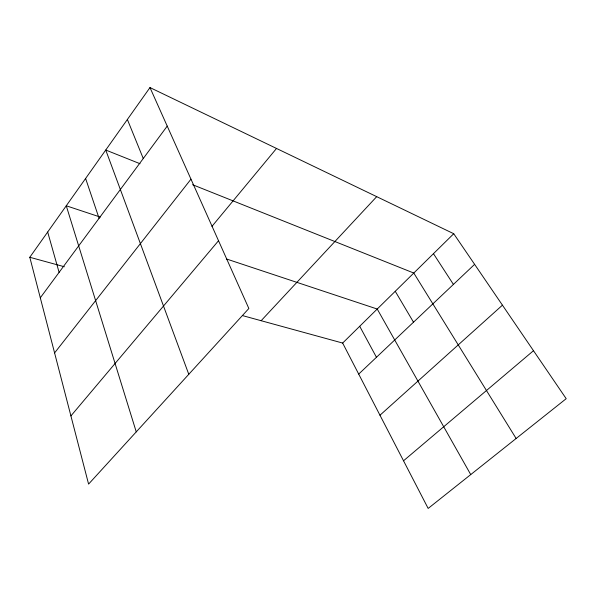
<?xml version="1.0" encoding="UTF-8"?>
<svg xmlns="http://www.w3.org/2000/svg" width="596" height="596" viewBox="0 0 596 596"><rect width="100%" height="100%" fill="white"/><g stroke="black" fill="none" stroke-linecap="round" stroke-linejoin="round"><path stroke-width="0.89" d="M149.976 87.567L248.852 308.49L88.588 484.094L29.8 257.278L149.976 87.567L453.735 233.721L566.2 398.687L428.166 508.433L342.655 343.058L242.624 315.634M40.304 297.799L167.223 126.106M54.586 352.914L190.973 179.172M211.975 226.346L276.522 148.456M70.917 415.904L218.523 240.724M261.145 320.708L376.702 196.658M342.655 343.058L453.735 233.721M358.703 374.087L474.61 264.341M379.972 415.226L502.443 305.174M403.529 460.782L533.487 350.701M29.8 257.278L64.368 266.755M100.299 217.078L66.268 205.784L136.246 431.869M226.368 258.94L377.223 309.033L470.736 474.587M140.03 163.721L105.745 150.036L188.783 374.303M192.583 184.708L413.788 273.043L516.136 438.492M433.463 253.68L453.414 284.419M395.245 291.288L413.512 322.198M359.701 326.28L376.456 357.287M127.38 119.476L143.263 158.529M85.608 178.472L99.078 218.292M47.68 232.03L59.101 272.365"/></g></svg>
